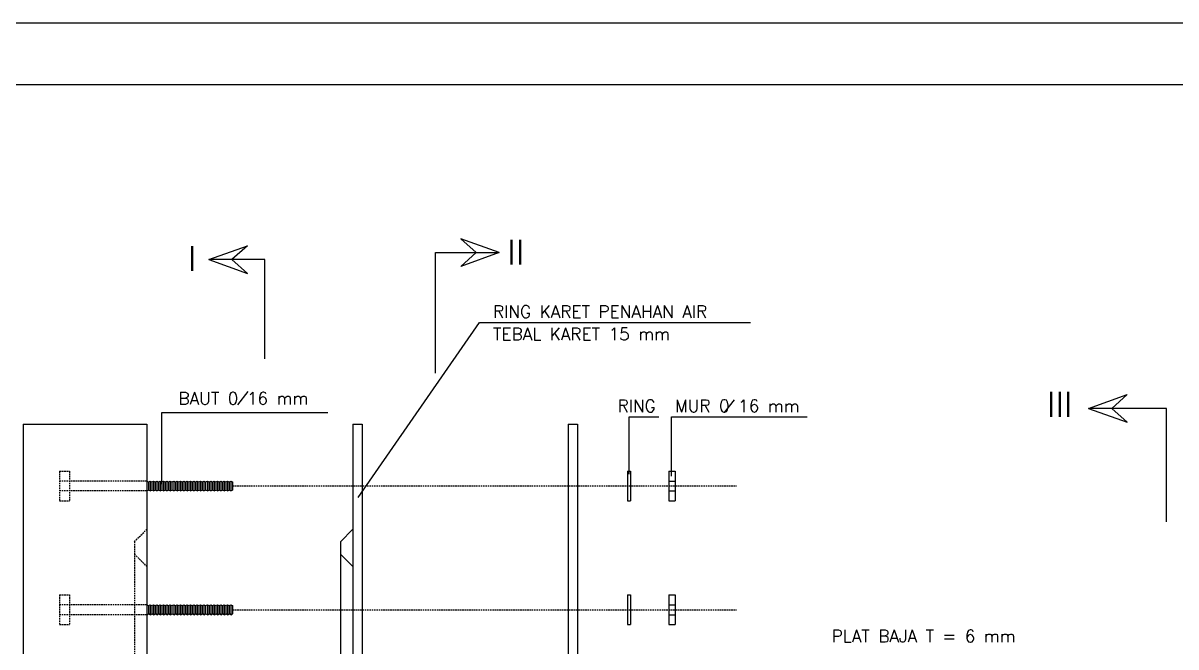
# Model space of a CAD drawing. Header units: metres. Extents: x -50 to 791, y -10 to 584.
# Drawn here: x 101.6 to 288, y 483.3 to 584.1 of the extents above; entities that cross this region are included whole.
import ezdxf
from ezdxf.enums import TextEntityAlignment as Align

# ---------------------------------------------------------------- set-up
doc = ezdxf.new("R2010")
doc.units = ezdxf.units.M
doc.header["$MEASUREMENT"] = 0
doc.linetypes.add('DASHED2', pattern=[0.375, 0.25, -0.125])
doc.layers.add('2000', color=7, linetype='Continuous')
doc.layers.add('GRID', color=7, linetype='Continuous')
doc.styles.get("Standard").update_dxf_attribs({"font": 'Simplex.shx'})

msp = doc.modelspace()

# ---------------------------------------------------------------- linework, layer by layer
at = {"color": 3, "linetype": 'Continuous'}
for p, q in [((155.8175, 507.3913), (175.4324, 535.6712)), ((175.4324, 535.6712), (219.2632, 535.6712)), ((136.3809, 522.3788), (138.0093, 524.5175)), ((215.0434, 521.1385), (216.678, 523.193)), ((124.0464, 509.5667), (124.0464, 521.1687)), ((124.0464, 521.1687), (150.926, 521.1687)), ((199.6078, 511.1982), (199.6078, 520.4683)), ((199.6078, 520.4683), (204.4373, 520.4683)), ((206.4805, 510.8274), (206.4805, 520.4683)), ((206.4805, 520.4683), (228.3986, 520.4683)), ((206.057, 511.6654), (207.057, 511.6654)), ((206.057, 511.6654), (206.057, 506.8654)), ((207.057, 511.6654), (207.057, 506.8654)), ((206.057, 510.0654), (207.057, 510.0654)), ((206.057, 508.4654), (207.057, 508.4654)), ((206.057, 506.8654), (207.057, 506.8654)), ((152.972, 500.2654), (154.972, 502.2654)), ((152.972, 498.2654), (154.972, 496.2654)), ((206.057, 491.6654), (207.057, 491.6654)), ((206.057, 491.6654), (206.057, 486.8654)), ((207.057, 491.6654), (207.057, 486.8654)), ((206.057, 490.0654), (207.057, 490.0654)), ((206.057, 488.4654), (207.057, 488.4654)), ((206.057, 486.8654), (207.057, 486.8654))]:
    msp.add_line(p, q, dxfattribs=at)
at = {"color": 6}
for p, q in [((101.6349, 519.2654), (101.6349, 339.2654)), ((121.6349, 519.2654), (121.6349, 339.2654)), ((154.972, 519.2654), (154.972, 339.2654)), ((156.472, 519.2654), (156.472, 339.2654)), ((189.7586, 519.2654), (189.7586, 339.2654)), ((191.2586, 519.2654), (191.2586, 339.2654))]:
    msp.add_line(p, q, dxfattribs=at)
at = {"color": 6, "linetype": 'Continuous'}
for p, q in [((101.6349, 519.2654), (121.6349, 519.2654)), ((154.972, 519.2654), (156.472, 519.2654)), ((189.7586, 519.2654), (191.2586, 519.2654))]:
    msp.add_line(p, q, dxfattribs=at)
at = {"color": 3, "linetype": 'DASHED2'}
for p, q in [((107.5336, 511.6654), (109.1336, 511.6654)), ((107.5336, 511.6654), (107.5336, 506.8654)), ((109.1336, 511.6654), (109.1336, 506.8654)), ((121.6349, 510.0654), (107.5336, 510.0654)), ((121.6349, 508.4654), (107.5336, 508.4654)), ((107.5336, 506.8654), (109.1336, 506.8654)), ((119.6349, 500.2654), (121.6349, 502.2654)), ((119.6349, 500.2654), (119.6349, 358.2654)), ((119.6349, 498.2654), (121.6349, 496.2654)), ((107.5336, 491.6654), (109.1336, 491.6654)), ((107.5336, 491.6654), (107.5336, 486.8654)), ((109.1336, 491.6654), (109.1336, 486.8654)), ((121.6349, 490.0654), (107.5336, 490.0654)), ((121.6349, 488.4654), (107.5336, 488.4654)), ((107.5336, 486.8654), (109.1336, 486.8654))]:
    msp.add_line(p, q, dxfattribs=at)
at = {"color": 2, "linetype": 'Continuous'}
for p, q in [((199.3651, 511.6654), (199.8651, 511.6654)), ((199.3651, 511.6654), (199.3651, 506.8654)), ((199.8651, 511.6654), (199.8651, 506.8654)), ((121.6349, 510.0654), (121.9023, 509.9297)), ((121.9023, 509.9297), (122.1791, 510.0654)), ((121.9023, 509.9297), (121.9023, 508.6011)), ((122.1791, 510.0654), (122.4464, 509.9297)), ((122.1791, 510.0654), (122.1791, 508.4654)), ((122.4464, 509.9297), (122.7232, 510.0654)), ((122.4464, 509.9297), (122.4464, 508.6011)), ((122.7232, 510.0654), (122.9906, 509.9297)), ((122.7232, 510.0654), (122.7232, 508.4654)), ((122.9906, 509.9297), (123.2673, 510.0654)), ((122.9906, 509.9297), (122.9906, 508.6011)), ((123.2673, 510.0654), (123.5347, 509.9297)), ((123.2673, 510.0654), (123.2673, 508.4654)), ((123.5347, 509.9297), (123.8115, 510.0654)), ((123.5347, 509.9297), (123.5347, 508.6011)), ((123.8115, 510.0654), (124.0788, 509.9297)), ((123.8115, 510.0654), (123.8115, 508.4654)), ((124.0788, 509.9297), (124.3556, 510.0654)), ((124.0788, 509.9297), (124.0788, 508.6011)), ((124.3556, 510.0654), (124.623, 509.9297)), ((124.3556, 510.0654), (124.3556, 508.4654)), ((124.623, 509.9297), (124.8997, 510.0654)), ((124.623, 509.9297), (124.623, 508.6011)), ((124.8997, 510.0654), (125.1671, 509.9297)), ((124.8997, 510.0654), (124.8997, 508.4654)), ((125.1671, 509.9297), (125.4439, 510.0654)), ((125.1671, 509.9297), (125.1671, 508.6011)), ((125.4439, 510.0654), (125.7112, 509.9297)), ((125.4439, 510.0654), (125.4439, 508.4654)), ((125.7112, 509.9297), (125.988, 510.0654)), ((125.7112, 509.9297), (125.7112, 508.6011)), ((125.988, 510.0654), (126.2554, 509.9297)), ((125.988, 510.0654), (125.988, 508.4654)), ((126.2554, 509.9297), (126.5321, 510.0654)), ((126.2554, 509.9297), (126.2554, 508.6011)), ((126.5321, 510.0654), (126.7995, 509.9297)), ((126.5321, 510.0654), (126.5321, 508.4654)), ((126.7995, 509.9297), (127.0763, 510.0654)), ((126.7995, 509.9297), (126.7995, 508.6011)), ((127.0763, 510.0654), (127.3436, 509.9297)), ((127.0763, 510.0654), (127.0763, 508.4654)), ((127.3436, 509.9297), (127.6204, 510.0654)), ((127.3436, 509.9297), (127.3436, 508.6011)), ((127.6204, 510.0654), (127.8878, 509.9297)), ((127.6204, 510.0654), (127.6204, 508.4654)), ((127.8878, 509.9297), (128.1645, 510.0654)), ((127.8878, 509.9297), (127.8878, 508.6011)), ((128.1645, 510.0654), (128.4319, 509.9297)), ((128.1645, 510.0654), (128.1645, 508.4654)), ((128.4319, 509.9297), (128.7087, 510.0654)), ((128.4319, 509.9297), (128.4319, 508.6011)), ((128.7087, 510.0654), (128.976, 509.9297)), ((128.7087, 510.0654), (128.7087, 508.4654)), ((128.976, 509.9297), (129.2528, 510.0654)), ((128.976, 509.9297), (128.976, 508.6011)), ((129.2528, 510.0654), (129.5202, 509.9297)), ((129.2528, 510.0654), (129.2528, 508.4654)), ((129.5202, 509.9297), (129.7969, 510.0654)), ((129.5202, 509.9297), (129.5202, 508.6011)), ((129.7969, 510.0654), (130.0643, 509.9297)), ((129.7969, 510.0654), (129.7969, 508.4654)), ((130.0643, 509.9297), (130.3411, 510.0654)), ((130.0643, 509.9297), (130.0643, 508.6011)), ((130.3411, 510.0654), (130.6084, 509.9297)), ((130.3411, 510.0654), (130.3411, 508.4654)), ((130.6084, 509.9297), (130.8852, 510.0654)), ((130.6084, 509.9297), (130.6084, 508.6011)), ((130.8852, 510.0654), (131.1526, 509.9297)), ((130.8852, 510.0654), (130.8852, 508.4654)), ((131.1526, 509.9297), (131.4293, 510.0654)), ((131.1526, 509.9297), (131.1526, 508.6011)), ((131.4293, 510.0654), (131.6967, 509.9297)), ((131.4293, 510.0654), (131.4293, 508.4654)), ((131.6967, 509.9297), (131.9735, 510.0654)), ((131.6967, 509.9297), (131.6967, 508.6011)), ((131.9735, 510.0654), (132.2408, 509.9297)), ((131.9735, 510.0654), (131.9735, 508.4654)), ((132.2408, 509.9297), (132.5176, 510.0654)), ((132.2408, 509.9297), (132.2408, 508.6011)), ((132.5176, 510.0654), (132.785, 509.9297)), ((132.5176, 510.0654), (132.5176, 508.4654)), ((132.785, 509.9297), (133.0617, 510.0654)), ((132.785, 509.9297), (132.785, 508.6011)), ((133.0617, 510.0654), (133.3291, 509.9297)), ((133.0617, 510.0654), (133.0617, 508.4654)), ((133.3291, 509.9297), (133.6059, 510.0654)), ((133.3291, 509.9297), (133.3291, 508.6011)), ((133.6059, 510.0654), (133.8732, 509.9297)), ((133.6059, 510.0654), (133.6059, 508.4654)), ((133.8732, 509.9297), (134.15, 510.0654)), ((133.8732, 509.9297), (133.8732, 508.6011)), ((134.15, 510.0654), (134.4174, 509.9297)), ((134.15, 510.0654), (134.15, 508.4654)), ((134.4174, 509.9297), (134.6941, 510.0654)), ((134.4174, 509.9297), (134.4174, 508.6011)), ((134.6941, 510.0654), (134.9615, 509.9297)), ((134.6941, 510.0654), (134.6941, 508.4654)), ((134.9615, 509.9297), (135.2383, 510.0654)), ((134.9615, 509.9297), (134.9615, 508.6011)), ((135.2383, 510.0654), (135.5056, 509.9297)), ((135.2383, 510.0654), (135.2383, 508.4654)), ((135.5056, 509.9297), (135.5056, 508.6011)), ((121.6349, 508.4654), (121.9023, 508.6011)), ((122.1791, 508.4654), (121.9023, 508.6011)), ((122.1791, 508.4654), (122.4464, 508.6011)), ((122.7232, 508.4654), (122.4464, 508.6011)), ((122.7232, 508.4654), (122.9906, 508.6011)), ((123.2673, 508.4654), (122.9906, 508.6011)), ((123.2673, 508.4654), (123.5347, 508.6011)), ((123.8115, 508.4654), (123.5347, 508.6011)), ((123.8115, 508.4654), (124.0788, 508.6011)), ((124.3556, 508.4654), (124.0788, 508.6011)), ((124.3556, 508.4654), (124.623, 508.6011)), ((124.8997, 508.4654), (124.623, 508.6011)), ((124.8997, 508.4654), (125.1671, 508.6011)), ((125.4439, 508.4654), (125.1671, 508.6011)), ((125.4439, 508.4654), (125.7112, 508.6011)), ((125.988, 508.4654), (125.7112, 508.6011)), ((125.988, 508.4654), (126.2554, 508.6011)), ((126.5321, 508.4654), (126.2554, 508.6011)), ((126.5321, 508.4654), (126.7995, 508.6011)), ((127.0763, 508.4654), (126.7995, 508.6011)), ((127.0763, 508.4654), (127.3436, 508.6011)), ((127.6204, 508.4654), (127.3436, 508.6011)), ((127.6204, 508.4654), (127.8878, 508.6011)), ((128.1645, 508.4654), (127.8878, 508.6011)), ((128.1645, 508.4654), (128.4319, 508.6011)), ((128.7087, 508.4654), (128.4319, 508.6011)), ((128.7087, 508.4654), (128.976, 508.6011)), ((129.2528, 508.4654), (128.976, 508.6011)), ((129.2528, 508.4654), (129.5202, 508.6011)), ((129.7969, 508.4654), (129.5202, 508.6011)), ((129.7969, 508.4654), (130.0643, 508.6011)), ((130.3411, 508.4654), (130.0643, 508.6011)), ((130.3411, 508.4654), (130.6084, 508.6011)), ((130.8852, 508.4654), (130.6084, 508.6011)), ((130.8852, 508.4654), (131.1526, 508.6011)), ((131.4293, 508.4654), (131.1526, 508.6011)), ((131.4293, 508.4654), (131.6967, 508.6011)), ((131.9735, 508.4654), (131.6967, 508.6011)), ((131.9735, 508.4654), (132.2408, 508.6011)), ((132.5176, 508.4654), (132.2408, 508.6011)), ((132.5176, 508.4654), (132.785, 508.6011)), ((133.0617, 508.4654), (132.785, 508.6011)), ((133.0617, 508.4654), (133.3291, 508.6011)), ((133.6059, 508.4654), (133.3291, 508.6011)), ((133.6059, 508.4654), (133.8732, 508.6011)), ((134.15, 508.4654), (133.8732, 508.6011)), ((134.15, 508.4654), (134.4174, 508.6011)), ((134.6941, 508.4654), (134.4174, 508.6011)), ((134.6941, 508.4654), (134.9615, 508.6011)), ((135.2383, 508.4654), (134.9615, 508.6011)), ((135.2383, 508.4654), (135.5056, 508.6011)), ((199.3651, 506.8654), (199.8651, 506.8654)), ((199.3651, 491.6654), (199.8651, 491.6654)), ((199.3651, 491.6654), (199.3651, 486.8654)), ((199.8651, 491.6654), (199.8651, 486.8654)), ((121.6349, 490.0654), (121.9023, 489.9297)), ((121.6349, 488.4654), (121.9023, 488.6011)), ((121.9023, 489.9297), (122.1791, 490.0654)), ((121.9023, 489.9297), (121.9023, 488.6011)), ((122.1791, 488.4654), (121.9023, 488.6011)), ((122.1791, 490.0654), (122.4464, 489.9297)), ((122.1791, 490.0654), (122.1791, 488.4654)), ((122.1791, 488.4654), (122.4464, 488.6011)), ((122.4464, 489.9297), (122.7232, 490.0654)), ((122.4464, 489.9297), (122.4464, 488.6011)), ((122.7232, 488.4654), (122.4464, 488.6011)), ((122.7232, 490.0654), (122.9906, 489.9297)), ((122.7232, 490.0654), (122.7232, 488.4654)), ((122.7232, 488.4654), (122.9906, 488.6011)), ((122.9906, 489.9297), (123.2673, 490.0654)), ((122.9906, 489.9297), (122.9906, 488.6011)), ((123.2673, 488.4654), (122.9906, 488.6011)), ((123.2673, 490.0654), (123.5347, 489.9297)), ((123.2673, 490.0654), (123.2673, 488.4654)), ((123.2673, 488.4654), (123.5347, 488.6011)), ((123.5347, 489.9297), (123.8115, 490.0654)), ((123.5347, 489.9297), (123.5347, 488.6011)), ((123.8115, 488.4654), (123.5347, 488.6011)), ((123.8115, 490.0654), (124.0788, 489.9297)), ((123.8115, 490.0654), (123.8115, 488.4654)), ((123.8115, 488.4654), (124.0788, 488.6011)), ((124.0788, 489.9297), (124.3556, 490.0654)), ((124.0788, 489.9297), (124.0788, 488.6011)), ((124.3556, 488.4654), (124.0788, 488.6011)), ((124.3556, 490.0654), (124.623, 489.9297)), ((124.3556, 490.0654), (124.3556, 488.4654)), ((124.3556, 488.4654), (124.623, 488.6011)), ((124.623, 489.9297), (124.8997, 490.0654)), ((124.623, 489.9297), (124.623, 488.6011)), ((124.8997, 488.4654), (124.623, 488.6011)), ((124.8997, 490.0654), (125.1671, 489.9297)), ((124.8997, 490.0654), (124.8997, 488.4654)), ((124.8997, 488.4654), (125.1671, 488.6011)), ((125.1671, 489.9297), (125.4439, 490.0654)), ((125.1671, 489.9297), (125.1671, 488.6011)), ((125.4439, 488.4654), (125.1671, 488.6011)), ((125.4439, 490.0654), (125.7112, 489.9297)), ((125.4439, 490.0654), (125.4439, 488.4654)), ((125.4439, 488.4654), (125.7112, 488.6011)), ((125.7112, 489.9297), (125.988, 490.0654)), ((125.7112, 489.9297), (125.7112, 488.6011)), ((125.988, 488.4654), (125.7112, 488.6011)), ((125.988, 490.0654), (126.2554, 489.9297)), ((125.988, 490.0654), (125.988, 488.4654)), ((125.988, 488.4654), (126.2554, 488.6011)), ((126.2554, 489.9297), (126.5321, 490.0654)), ((126.2554, 489.9297), (126.2554, 488.6011)), ((126.5321, 488.4654), (126.2554, 488.6011)), ((126.5321, 490.0654), (126.7995, 489.9297)), ((126.5321, 490.0654), (126.5321, 488.4654)), ((126.5321, 488.4654), (126.7995, 488.6011)), ((126.7995, 489.9297), (127.0763, 490.0654)), ((126.7995, 489.9297), (126.7995, 488.6011)), ((127.0763, 488.4654), (126.7995, 488.6011)), ((127.0763, 490.0654), (127.3436, 489.9297)), ((127.0763, 490.0654), (127.0763, 488.4654)), ((127.0763, 488.4654), (127.3436, 488.6011)), ((127.3436, 489.9297), (127.6204, 490.0654)), ((127.3436, 489.9297), (127.3436, 488.6011)), ((127.6204, 488.4654), (127.3436, 488.6011)), ((127.6204, 490.0654), (127.8878, 489.9297)), ((127.6204, 490.0654), (127.6204, 488.4654)), ((127.6204, 488.4654), (127.8878, 488.6011)), ((127.8878, 489.9297), (128.1645, 490.0654)), ((127.8878, 489.9297), (127.8878, 488.6011)), ((128.1645, 488.4654), (127.8878, 488.6011)), ((128.1645, 490.0654), (128.4319, 489.9297)), ((128.1645, 490.0654), (128.1645, 488.4654)), ((128.1645, 488.4654), (128.4319, 488.6011)), ((128.4319, 489.9297), (128.7087, 490.0654)), ((128.4319, 489.9297), (128.4319, 488.6011)), ((128.7087, 488.4654), (128.4319, 488.6011)), ((128.7087, 490.0654), (128.976, 489.9297)), ((128.7087, 490.0654), (128.7087, 488.4654)), ((128.7087, 488.4654), (128.976, 488.6011)), ((128.976, 489.9297), (129.2528, 490.0654)), ((128.976, 489.9297), (128.976, 488.6011)), ((129.2528, 488.4654), (128.976, 488.6011)), ((129.2528, 490.0654), (129.5202, 489.9297)), ((129.2528, 490.0654), (129.2528, 488.4654)), ((129.2528, 488.4654), (129.5202, 488.6011)), ((129.5202, 489.9297), (129.7969, 490.0654)), ((129.5202, 489.9297), (129.5202, 488.6011)), ((129.7969, 488.4654), (129.5202, 488.6011)), ((129.7969, 490.0654), (130.0643, 489.9297)), ((129.7969, 490.0654), (129.7969, 488.4654)), ((129.7969, 488.4654), (130.0643, 488.6011)), ((130.0643, 489.9297), (130.3411, 490.0654)), ((130.0643, 489.9297), (130.0643, 488.6011)), ((130.3411, 488.4654), (130.0643, 488.6011)), ((130.3411, 490.0654), (130.6084, 489.9297)), ((130.3411, 490.0654), (130.3411, 488.4654)), ((130.3411, 488.4654), (130.6084, 488.6011)), ((130.6084, 489.9297), (130.8852, 490.0654)), ((130.6084, 489.9297), (130.6084, 488.6011)), ((130.8852, 488.4654), (130.6084, 488.6011)), ((130.8852, 490.0654), (131.1526, 489.9297)), ((130.8852, 490.0654), (130.8852, 488.4654)), ((130.8852, 488.4654), (131.1526, 488.6011)), ((131.1526, 489.9297), (131.4293, 490.0654)), ((131.1526, 489.9297), (131.1526, 488.6011)), ((131.4293, 488.4654), (131.1526, 488.6011)), ((131.4293, 490.0654), (131.6967, 489.9297)), ((131.4293, 490.0654), (131.4293, 488.4654)), ((131.4293, 488.4654), (131.6967, 488.6011)), ((131.6967, 489.9297), (131.9735, 490.0654)), ((131.6967, 489.9297), (131.6967, 488.6011)), ((131.9735, 488.4654), (131.6967, 488.6011)), ((131.9735, 490.0654), (132.2408, 489.9297)), ((131.9735, 490.0654), (131.9735, 488.4654)), ((131.9735, 488.4654), (132.2408, 488.6011)), ((132.2408, 489.9297), (132.5176, 490.0654)), ((132.2408, 489.9297), (132.2408, 488.6011)), ((132.5176, 488.4654), (132.2408, 488.6011)), ((132.5176, 490.0654), (132.785, 489.9297)), ((132.5176, 490.0654), (132.5176, 488.4654)), ((132.5176, 488.4654), (132.785, 488.6011)), ((132.785, 489.9297), (133.0617, 490.0654)), ((132.785, 489.9297), (132.785, 488.6011)), ((133.0617, 488.4654), (132.785, 488.6011)), ((133.0617, 490.0654), (133.3291, 489.9297)), ((133.0617, 490.0654), (133.0617, 488.4654)), ((133.0617, 488.4654), (133.3291, 488.6011)), ((133.3291, 489.9297), (133.6059, 490.0654)), ((133.3291, 489.9297), (133.3291, 488.6011)), ((133.6059, 488.4654), (133.3291, 488.6011)), ((133.6059, 490.0654), (133.8732, 489.9297)), ((133.6059, 490.0654), (133.6059, 488.4654)), ((133.6059, 488.4654), (133.8732, 488.6011)), ((133.8732, 489.9297), (134.15, 490.0654)), ((133.8732, 489.9297), (133.8732, 488.6011)), ((134.15, 488.4654), (133.8732, 488.6011)), ((134.15, 490.0654), (134.4174, 489.9297)), ((134.15, 490.0654), (134.15, 488.4654)), ((134.15, 488.4654), (134.4174, 488.6011)), ((134.4174, 489.9297), (134.6941, 490.0654)), ((134.4174, 489.9297), (134.4174, 488.6011)), ((134.6941, 488.4654), (134.4174, 488.6011)), ((134.6941, 490.0654), (134.9615, 489.9297)), ((134.6941, 490.0654), (134.6941, 488.4654)), ((134.6941, 488.4654), (134.9615, 488.6011)), ((134.9615, 489.9297), (135.2383, 490.0654)), ((134.9615, 489.9297), (134.9615, 488.6011)), ((135.2383, 488.4654), (134.9615, 488.6011)), ((135.2383, 490.0654), (135.5056, 489.9297)), ((135.2383, 490.0654), (135.2383, 488.4654)), ((135.2383, 488.4654), (135.5056, 488.6011)), ((135.5056, 489.9297), (135.5056, 488.6011)), ((199.3651, 486.8654), (199.8651, 486.8654))]:
    msp.add_line(p, q, dxfattribs=at)
at = {"color": 1, "linetype": 'DASHED2'}
for p, q in [((135.5056, 509.2654), (216.9564, 509.2654)), ((135.5056, 489.2654), (216.9564, 489.2654))]:
    msp.add_line(p, q, dxfattribs=at)
at = {"color": 3}
msp.add_line((152.972, 500.2654), (152.972, 358.2654), dxfattribs=at)
at = {"layer": '2000', "color": 1}
msp.add_lwpolyline([(-50.33, -9.9193), (790.67, -9.9193), (790.67, 584.0807), (-50.33, 584.0807)], close=True, dxfattribs=at)
at = {"layer": '2000', "color": 6}
msp.add_lwpolyline([(-0.33, 0.0807), (780.67, 0.0807), (780.67, 574.0807), (-0.33, 574.0807)], close=True, dxfattribs=at)
at = {"layer": 'GRID', "color": 7, "linetype": 'Continuous'}
for p, q in [((131.6567, 545.8518), (137.9036, 548.0902)), ((137.9036, 548.0902), (135.4049, 545.8518)), ((172.3865, 549.2358), (174.8853, 546.9974)), ((178.6334, 546.9974), (172.3865, 549.2358)), ((168.2932, 527.5222), (168.2932, 546.9974)), ((168.2932, 546.9974), (178.6334, 546.9974)), ((178.6334, 546.9974), (172.3865, 544.7591)), ((172.3865, 544.7591), (174.8853, 546.9974)), ((140.7476, 545.8518), (131.6567, 545.8518)), ((131.6567, 545.8518), (137.9036, 543.6135)), ((137.9036, 543.6135), (135.4049, 545.8518)), ((140.7476, 529.8134), (140.7476, 545.8518)), ((273.8848, 521.7943), (280.1317, 524.0326)), ((280.1317, 524.0326), (277.6329, 521.7943)), ((286.5099, 521.7943), (273.8848, 521.7943)), ((273.8848, 521.7943), (280.1317, 519.5559)), ((280.1317, 519.5559), (277.6329, 521.7943)), ((286.5099, 503.4647), (286.5099, 521.7943))]:
    msp.add_line(p, q, dxfattribs=at)

# ---------------------------------------------------------------- texts
at = {"color": 3, "linetype": 'Continuous'}
for s, p in [('RING KARET PENAHAN AIR', (177.6133, 536.4462)), ('TEBAL KARET 15 mm', (177.6133, 532.8206)), ('BAUT 0 16 mm', (126.76, 522.4272)), ('RING', (197.7504, 521.2099)), ('MUR 0 16 mm', (207.0377, 521.2099)), ('PLAT BAJA T = 6 mm', (232.3659, 484.0089))]:
    msp.add_text(s, height=2, dxfattribs=at).set_placement(p)
at = {"layer": 'GRID', "color": 7, "linetype": 'Continuous'}
for s, p in [('I', (128.972, 544.0451)), ('II', (181.3071, 545.0631)), ('III', (269.2297, 520.4623))]:
    msp.add_text(s, height=4, dxfattribs=at).set_placement(p, align=Align.CENTER)

doc.saveas('drawing.dxf')
